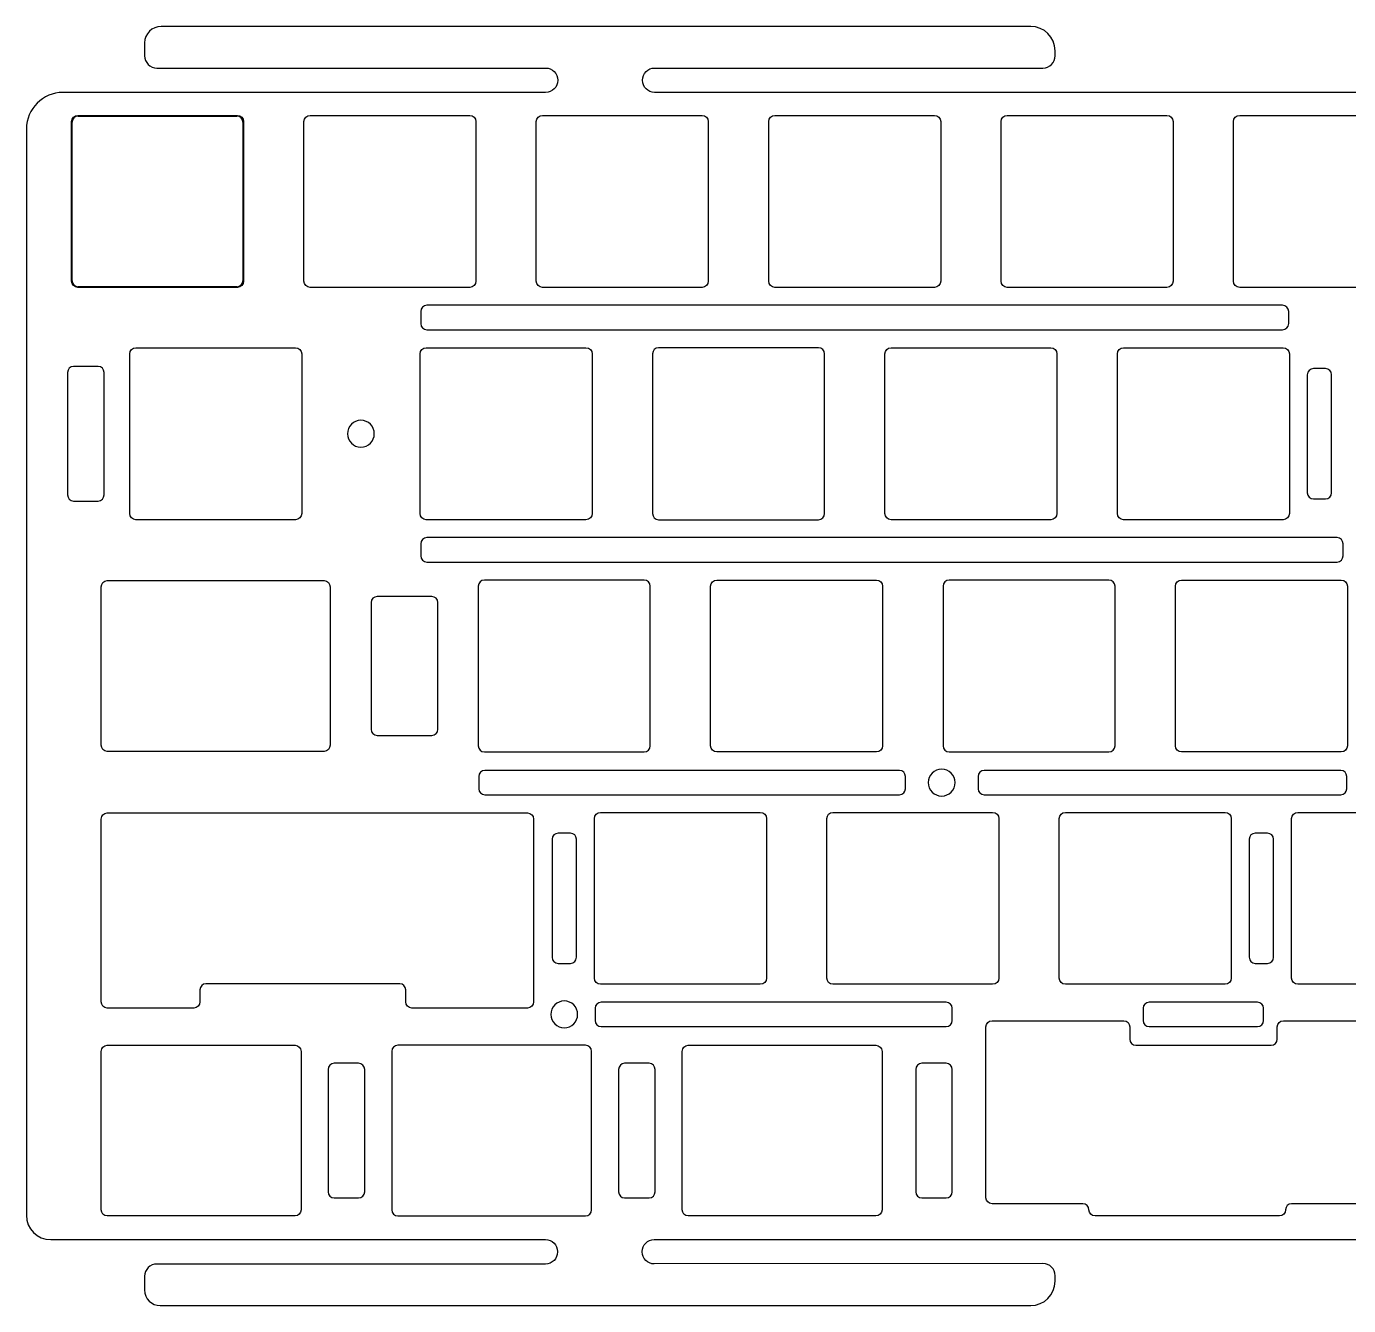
# Model space of a CAD drawing. Header units: inches. Extents: x -5 to 302, y -158 to -53.
# Drawn here: x -5.2 to 103.2, y -157.8 to -52.9 of the extents above; entities that cross this region are included whole.
import ezdxf

# ---------------------------------------------------------------- set-up
doc = ezdxf.new("R2010")
doc.units = ezdxf.units.IN
doc.header["$MEASUREMENT"] = 0
doc.layers.add('Layer 1', color=7, linetype='Continuous')

# ---------------------------------------------------------------- blocks, each defined once
blk = doc.blocks.new('block 3')
at = {"layer": 'Layer 1', "color": 7, "lineweight": 25, "true_color": 0xffffff}
blk.add_open_spline([(12.04, -74.24), (12.32, -74.24), (12.54, -74.01), (12.54, -73.74)], degree=3, dxfattribs=at)
blk = doc.blocks.new('block 4')
at = {"layer": 'Layer 1', "color": 7, "lineweight": 25, "true_color": 0xffffff}
blk.add_open_spline([(-1.46, -73.74), (-1.46, -74.01), (-1.23, -74.24), (-0.96, -74.24)], degree=3, dxfattribs=at)
blk = doc.blocks.new('block 5')
at = {"layer": 'Layer 1', "color": 7, "lineweight": 25, "true_color": 0xffffff}
blk.add_open_spline([(-0.96, -60.24), (-1.23, -60.24), (-1.46, -60.46), (-1.46, -60.74)], degree=3, dxfattribs=at)
blk = doc.blocks.new('block 6')
at = {"layer": 'Layer 1', "color": 7, "lineweight": 25, "true_color": 0xffffff}
blk.add_open_spline([(12.54, -60.74), (12.54, -60.46), (12.32, -60.24), (12.04, -60.24)], degree=3, dxfattribs=at)
blk = doc.blocks.new('block 7')
at = {"layer": 'Layer 1', "color": 7, "lineweight": 25, "true_color": 0xffffff}
blk.add_open_spline([(22.21, -85.19), (22.82, -85.19), (23.31, -85.68), (23.31, -86.29), (23.31, -86.9), (22.82, -87.39), (22.21, -87.39), (21.6, -87.39), (21.11, -86.9), (21.11, -86.29), (21.11, -85.68), (21.6, -85.19), (22.21, -85.19), (22.21, -85.19), (22.21, -85.19), (22.21, -85.19)], degree=3, knots=[0, 0, 0, 0, 1, 1, 1, 2, 2, 2, 3, 3, 3, 4, 4, 4, 5, 5, 5, 5], dxfattribs=at)
blk = doc.blocks.new('block 8')
at = {"layer": 'Layer 1', "color": 7, "lineweight": 25, "true_color": 0xffffff}
blk.add_open_spline([(38.88, -132.81), (39.49, -132.81), (39.98, -133.31), (39.98, -133.91), (39.98, -134.52), (39.49, -135.01), (38.88, -135.01), (38.27, -135.01), (37.78, -134.52), (37.78, -133.91), (37.78, -133.31), (38.27, -132.81), (38.88, -132.81), (38.88, -132.81), (38.88, -132.81), (38.88, -132.81)], degree=3, knots=[0, 0, 0, 0, 1, 1, 1, 2, 2, 2, 3, 3, 3, 4, 4, 4, 5, 5, 5, 5], dxfattribs=at)
blk = doc.blocks.new('block 14')
at = {"layer": 'Layer 1', "color": 7, "lineweight": 25, "true_color": 0xffffff}
blk.add_open_spline([(69.82, -113.8), (70.43, -113.8), (70.92, -114.29), (70.92, -114.9), (70.92, -115.5), (70.43, -116), (69.82, -116), (69.22, -116), (68.72, -115.5), (68.72, -114.9), (68.72, -114.29), (69.22, -113.8), (69.82, -113.8), (69.82, -113.8), (69.82, -113.8), (69.82, -113.8)], degree=3, knots=[0, 0, 0, 0, 1, 1, 1, 2, 2, 2, 3, 3, 3, 4, 4, 4, 5, 5, 5, 5], dxfattribs=at)
blk = doc.blocks.new('block 15')
at = {"layer": 'Layer 1', "color": 7, "lineweight": 25, "true_color": 0xffffff}
blk.add_lwpolyline([(12.04, -74.24), (-0.96, -74.24)], dxfattribs=at)
blk = doc.blocks.new('block 16')
at = {"layer": 'Layer 1', "color": 7, "lineweight": 25, "true_color": 0xffffff}
blk.add_lwpolyline([(-1.46, -73.74), (-1.46, -60.74)], dxfattribs=at)
blk = doc.blocks.new('block 17')
at = {"layer": 'Layer 1', "color": 7, "lineweight": 25, "true_color": 0xffffff}
blk.add_lwpolyline([(-0.96, -60.24), (12.04, -60.24)], dxfattribs=at)
blk = doc.blocks.new('block 18')
at = {"layer": 'Layer 1', "color": 7, "lineweight": 25, "true_color": 0xffffff}
blk.add_lwpolyline([(12.54, -60.74), (12.54, -73.74)], dxfattribs=at)
blk = doc.blocks.new('block 2')
at = {"layer": 'Layer 1', "color": 7, "lineweight": 25, "true_color": 0xffffff}
for points, knots in [([(287.88, -154.38), (288.44, -154.38), (288.89, -154.83), (288.88, -155.39), (288.88, -155.39), (288.86, -156.43), (288.86, -156.43), (288.86, -157.18), (288.26, -157.79), (287.51, -157.79), (287.51, -157.79), (286.45, -157.79), (286.45, -157.79), (286.45, -157.79), (283.54, -157.79), (283.54, -157.79), (283.54, -157.79), (237.18, -157.79), (237.18, -157.79), (237.18, -157.79), (231.08, -157.79), (231.08, -157.79), (231.08, -157.79), (218.42, -157.79), (218.42, -157.79), (217.31, -157.79), (216.42, -156.89), (216.42, -155.79), (216.42, -155.79), (216.42, -155.37), (216.42, -155.37), (216.42, -154.82), (216.86, -154.37), (217.42, -154.37), (217.42, -154.37), (248.22, -154.38), (248.22, -154.38), (248.77, -154.38), (249.21, -153.94), (249.21, -153.39), (249.21, -153.39), (249.21, -153.36), (249.21, -153.36), (249.21, -152.82), (248.77, -152.38), (248.22, -152.38), (248.22, -152.38), (153.42, -152.38), (153.42, -152.38), (152.88, -152.38), (152.44, -152.82), (152.44, -153.36), (152.44, -153.36), (152.44, -153.39), (152.44, -153.39), (152.44, -153.94), (152.88, -154.38), (153.42, -154.38), (153.42, -154.38), (186.62, -154.38), (186.62, -154.38), (187.17, -154.38), (187.62, -154.82), (187.62, -155.38), (187.62, -155.38), (187.62, -155.79), (187.62, -155.79), (187.62, -156.89), (186.73, -157.79), (185.62, -157.79), (185.62, -157.79), (180.53, -157.79), (180.53, -157.79), (180.53, -157.79), (176.42, -157.79), (176.42, -157.79), (176.42, -157.79), (125.06, -157.79), (125.06, -157.79), (125.06, -157.79), (118.29, -157.79), (118.29, -157.79), (118.29, -157.79), (112.32, -157.79), (112.32, -157.79), (111.21, -157.79), (110.32, -156.89), (110.32, -155.79), (110.32, -155.79), (110.32, -155.38), (110.32, -155.38), (110.32, -154.82), (110.76, -154.38), (111.32, -154.38), (111.32, -154.38), (144.42, -154.38), (144.42, -154.38), (144.98, -154.38), (145.43, -153.9), (145.4, -153.34), (145.4, -153.34), (145.4, -153.3), (145.4, -153.3), (145.37, -152.78), (144.93, -152.38), (144.41, -152.38), (144.41, -152.38), (46.26, -152.38), (46.26, -152.38), (45.71, -152.38), (45.27, -152.82), (45.27, -153.36), (45.27, -153.36), (45.27, -153.39), (45.27, -153.39), (45.27, -153.93), (45.71, -154.38), (46.26, -154.37), (46.26, -154.37), (78.12, -154.34), (78.12, -154.34), (78.67, -154.34), (79.12, -154.79), (79.12, -155.34), (79.12, -155.34), (79.12, -155.79), (79.12, -155.79), (79.12, -156.89), (78.23, -157.79), (77.12, -157.79), (77.12, -157.79), (71.84, -157.79), (71.84, -157.79), (71.84, -157.79), (69.29, -157.79), (69.29, -157.79), (69.29, -157.79), (18.93, -157.79), (18.93, -157.79), (18.93, -157.79), (13.51, -157.79), (13.51, -157.79), (13.51, -157.79), (5.76, -157.79), (5.76, -157.79), (5.05, -157.79), (4.48, -157.22), (4.48, -156.51), (4.48, -156.51), (4.48, -155.38), (4.48, -155.38), (4.48, -154.82), (4.93, -154.38), (5.48, -154.38), (5.48, -154.38), (37.35, -154.38), (37.35, -154.38), (37.89, -154.38), (38.33, -153.94), (38.33, -153.39), (38.33, -153.39), (38.33, -153.36), (38.33, -153.36), (38.33, -152.82), (37.89, -152.38), (37.35, -152.38), (37.35, -152.38), (2.48, -152.38), (2.48, -152.38), (2.48, -152.38), (-3.21, -152.38), (-3.21, -152.38), (-4.31, -152.38), (-5.21, -151.48), (-5.21, -150.38), (-5.21, -150.38), (-5.21, -61.3), (-5.21, -61.3), (-5.21, -59.65), (-3.86, -58.3), (-2.21, -58.3), (-2.21, -58.3), (37.35, -58.3), (37.35, -58.3), (37.9, -58.3), (38.35, -57.85), (38.35, -57.3), (38.35, -57.3), (38.35, -57.3), (38.35, -57.3), (38.35, -56.75), (37.9, -56.3), (37.35, -56.3), (37.35, -56.3), (5.48, -56.3), (5.48, -56.3), (4.93, -56.3), (4.48, -55.85), (4.48, -55.3), (4.48, -55.3), (4.48, -54.24), (4.48, -54.24), (4.48, -53.49), (5.09, -52.89), (5.83, -52.89), (5.83, -52.89), (5.83, -52.89), (5.83, -52.89), (5.83, -52.89), (16.45, -52.89), (16.45, -52.89), (16.45, -52.89), (18.93, -52.89), (18.93, -52.89), (18.93, -52.89), (69.29, -52.89), (69.29, -52.89), (69.29, -52.89), (69.29, -52.89), (69.29, -52.89), (69.29, -52.89), (71.4, -52.89), (71.4, -52.89), (71.4, -52.89), (77.12, -52.89), (77.12, -52.89), (78.23, -52.89), (79.12, -53.78), (79.12, -54.89), (79.12, -54.89), (79.12, -55.3), (79.12, -55.3), (79.12, -55.85), (78.67, -56.3), (78.12, -56.3), (78.12, -56.3), (46.29, -56.3), (46.29, -56.3), (45.74, -56.3), (45.29, -56.75), (45.29, -57.3), (45.29, -57.3), (45.29, -57.3), (45.29, -57.3), (45.29, -57.85), (45.74, -58.3), (46.29, -58.3), (46.29, -58.3), (144.52, -58.3), (144.52, -58.3), (145.07, -58.3), (145.52, -57.85), (145.52, -57.3), (145.52, -57.3), (145.52, -57.3), (145.52, -57.3), (145.52, -56.75), (145.07, -56.3), (144.52, -56.3), (144.52, -56.3), (111.32, -56.3), (111.32, -56.3), (110.76, -56.3), (110.32, -55.85), (110.32, -55.3), (110.32, -55.3), (110.32, -54.89), (110.32, -54.89), (110.32, -53.78), (111.21, -52.89), (112.32, -52.89), (112.32, -52.89), (119.84, -52.89), (119.84, -52.89), (119.84, -52.89), (125.06, -52.89), (125.06, -52.89), (125.06, -52.89), (176.42, -52.89), (176.42, -52.89), (176.42, -52.89), (179.23, -52.89), (179.23, -52.89), (179.23, -52.89), (185.62, -52.89), (185.62, -52.89), (186.73, -52.89), (187.62, -53.78), (187.62, -54.89), (187.62, -54.89), (187.62, -55.3), (187.62, -55.3), (187.62, -55.85), (187.17, -56.3), (186.62, -56.3), (186.62, -56.3), (153.46, -56.3), (153.46, -56.3), (152.9, -56.3), (152.46, -56.75), (152.46, -57.3), (152.46, -57.3), (152.46, -57.3), (152.46, -57.3), (152.46, -57.85), (152.9, -58.3), (153.46, -58.3), (153.46, -58.3), (248.46, -58.3), (248.46, -58.3), (249.02, -58.3), (249.46, -57.85), (249.46, -57.3), (249.46, -57.3), (249.46, -57.3), (249.46, -57.3), (249.46, -56.75), (249.02, -56.3), (248.46, -56.3), (248.46, -56.3), (217.42, -56.3), (217.42, -56.3), (216.86, -56.3), (216.42, -55.85), (216.42, -55.3), (216.42, -55.3), (216.42, -54.89), (216.42, -54.89), (216.42, -53.78), (217.31, -52.89), (218.42, -52.89), (218.42, -52.89), (229.08, -52.89), (229.08, -52.89), (229.08, -52.89), (237.18, -52.89), (237.18, -52.89), (237.18, -52.89), (280.24, -52.89), (280.24, -52.89), (280.24, -52.89), (281.33, -52.89), (281.33, -52.89), (281.33, -52.89), (287.86, -52.89), (287.86, -52.89), (288.41, -52.89), (288.86, -53.34), (288.86, -53.89), (288.86, -53.89), (288.86, -55.3), (288.86, -55.3), (288.86, -55.85), (288.41, -56.3), (287.86, -56.3), (287.86, -56.3), (257.04, -56.3), (257.04, -56.3), (256.49, -56.3), (256.04, -56.75), (256.04, -57.3), (256.04, -57.3), (256.04, -57.3), (256.04, -57.3), (256.04, -57.85), (256.49, -58.3), (257.04, -58.3), (257.04, -58.3), (299.04, -58.3), (299.04, -58.3), (300.7, -58.3), (302.04, -59.65), (302.04, -61.3), (302.04, -61.3), (302.04, -150.3), (302.04, -150.3), (302.04, -151.45), (301.11, -152.38), (299.97, -152.38), (299.97, -152.38), (257.13, -152.38), (257.13, -152.38), (256.59, -152.38), (256.15, -152.82), (256.15, -153.36), (256.15, -153.36), (256.15, -153.39), (256.15, -153.39), (256.15, -153.94), (256.59, -154.38), (257.13, -154.38), (257.13, -154.38), (287.88, -154.38), (287.88, -154.38)], [0, 0, 0, 0, 1, 1, 1, 2, 2, 2, 3, 3, 3, 4, 4, 4, 5, 5, 5, 6, 6, 6, 7, 7, 7, 8, 8, 8, 9, 9, 9, 10, 10, 10, 11, 11, 11, 12, 12, 12, 13, 13, 13, 14, 14, 14, 15, 15, 15, 16, 16, 16, 17, 17, 17, 18, 18, 18, 19, 19, 19, 20, 20, 20, 21, 21, 21, 22, 22, 22, 23, 23, 23, 24, 24, 24, 25, 25, 25, 26, 26, 26, 27, 27, 27, 28, 28, 28, 29, 29, 29, 30, 30, 30, 31, 31, 31, 32, 32, 32, 33, 33, 33, 34, 34, 34, 35, 35, 35, 36, 36, 36, 37, 37, 37, 38, 38, 38, 39, 39, 39, 40, 40, 40, 41, 41, 41, 42, 42, 42, 43, 43, 43, 44, 44, 44, 45, 45, 45, 46, 46, 46, 47, 47, 47, 48, 48, 48, 49, 49, 49, 50, 50, 50, 51, 51, 51, 52, 52, 52, 53, 53, 53, 54, 54, 54, 55, 55, 55, 56, 56, 56, 57, 57, 57, 58, 58, 58, 59, 59, 59, 60, 60, 60, 61, 61, 61, 62, 62, 62, 63, 63, 63, 64, 64, 64, 65, 65, 65, 66, 66, 66, 67, 67, 67, 68, 68, 68, 69, 69, 69, 70, 70, 70, 71, 71, 71, 72, 72, 72, 73, 73, 73, 74, 74, 74, 75, 75, 75, 76, 76, 76, 77, 77, 77, 78, 78, 78, 79, 79, 79, 80, 80, 80, 81, 81, 81, 82, 82, 82, 83, 83, 83, 84, 84, 84, 85, 85, 85, 86, 86, 86, 87, 87, 87, 88, 88, 88, 89, 89, 89, 90, 90, 90, 91, 91, 91, 92, 92, 92, 93, 93, 93, 94, 94, 94, 95, 95, 95, 96, 96, 96, 97, 97, 97, 98, 98, 98, 99, 99, 99, 100, 100, 100, 101, 101, 101, 102, 102, 102, 103, 103, 103, 104, 104, 104, 105, 105, 105, 106, 106, 106, 107, 107, 107, 108, 108, 108, 109, 109, 109, 110, 110, 110, 111, 111, 111, 112, 112, 112, 113, 113, 113, 114, 114, 114, 115, 115, 115, 116, 116, 116, 117, 117, 117, 118, 118, 118, 119, 119, 119, 120, 120, 120, 121, 121, 121, 122, 122, 122, 123, 123, 123, 124, 124, 124, 125, 125, 125, 126, 126, 126, 127, 127, 127, 128, 128, 128, 129, 129, 129, 130, 130, 130, 131, 131, 131, 131]), ([(12.09, -60.19), (12.09, -60.19), (-1, -60.19), (-1, -60.19), (-1.28, -60.19), (-1.51, -60.41), (-1.51, -60.69), (-1.51, -60.69), (-1.51, -73.79), (-1.51, -73.79), (-1.51, -74.06), (-1.28, -74.29), (-1, -74.29), (-1, -74.29), (12.09, -74.29), (12.09, -74.29), (12.37, -74.29), (12.59, -74.06), (12.59, -73.79), (12.59, -73.79), (12.59, -60.69), (12.59, -60.69), (12.59, -60.41), (12.37, -60.19), (12.09, -60.19)], [0, 0, 0, 0, 1, 1, 1, 2, 2, 2, 3, 3, 3, 4, 4, 4, 5, 5, 5, 6, 6, 6, 7, 7, 7, 8, 8, 8, 8]), ([(31.14, -60.19), (31.14, -60.19), (18.05, -60.19), (18.05, -60.19), (17.77, -60.19), (17.54, -60.41), (17.54, -60.69), (17.54, -60.69), (17.54, -73.79), (17.54, -73.79), (17.54, -74.06), (17.77, -74.29), (18.05, -74.29), (18.05, -74.29), (31.14, -74.29), (31.14, -74.29), (31.42, -74.29), (31.64, -74.06), (31.64, -73.79), (31.64, -73.79), (31.64, -60.69), (31.64, -60.69), (31.64, -60.41), (31.42, -60.19), (31.14, -60.19)], [0, 0, 0, 0, 1, 1, 1, 2, 2, 2, 3, 3, 3, 4, 4, 4, 5, 5, 5, 6, 6, 6, 7, 7, 7, 8, 8, 8, 8]), ([(50.19, -60.19), (50.19, -60.19), (37.1, -60.19), (37.1, -60.19), (36.82, -60.19), (36.59, -60.41), (36.59, -60.69), (36.59, -60.69), (36.59, -73.79), (36.59, -73.79), (36.59, -74.06), (36.82, -74.29), (37.1, -74.29), (37.1, -74.29), (50.19, -74.29), (50.19, -74.29), (50.47, -74.29), (50.69, -74.06), (50.69, -73.79), (50.69, -73.79), (50.69, -60.69), (50.69, -60.69), (50.69, -60.41), (50.47, -60.19), (50.19, -60.19)], [0, 0, 0, 0, 1, 1, 1, 2, 2, 2, 3, 3, 3, 4, 4, 4, 5, 5, 5, 6, 6, 6, 7, 7, 7, 8, 8, 8, 8]), ([(69.74, -73.79), (69.74, -73.79), (69.74, -60.69), (69.74, -60.69), (69.74, -60.41), (69.52, -60.19), (69.24, -60.19), (69.24, -60.19), (56.15, -60.19), (56.15, -60.19), (55.87, -60.19), (55.64, -60.41), (55.64, -60.69), (55.64, -60.69), (55.64, -73.79), (55.64, -73.79), (55.64, -74.06), (55.87, -74.29), (56.15, -74.29), (56.15, -74.29), (69.24, -74.29), (69.24, -74.29), (69.52, -74.29), (69.74, -74.06), (69.74, -73.79)], [0, 0, 0, 0, 1, 1, 1, 2, 2, 2, 3, 3, 3, 4, 4, 4, 5, 5, 5, 6, 6, 6, 7, 7, 7, 8, 8, 8, 8]), ([(88.79, -73.79), (88.79, -73.79), (88.79, -60.69), (88.79, -60.69), (88.79, -60.41), (88.57, -60.19), (88.29, -60.19), (88.29, -60.19), (75.2, -60.19), (75.2, -60.19), (74.92, -60.19), (74.69, -60.41), (74.69, -60.69), (74.69, -60.69), (74.69, -73.79), (74.69, -73.79), (74.69, -74.06), (74.92, -74.29), (75.2, -74.29), (75.2, -74.29), (88.29, -74.29), (88.29, -74.29), (88.57, -74.29), (88.79, -74.06), (88.79, -73.79)], [0, 0, 0, 0, 1, 1, 1, 2, 2, 2, 3, 3, 3, 4, 4, 4, 5, 5, 5, 6, 6, 6, 7, 7, 7, 8, 8, 8, 8]), ([(107.34, -60.19), (107.34, -60.19), (94.25, -60.19), (94.25, -60.19), (93.97, -60.19), (93.74, -60.41), (93.74, -60.69), (93.74, -60.69), (93.74, -73.79), (93.74, -73.79), (93.74, -74.06), (93.97, -74.29), (94.25, -74.29), (94.25, -74.29), (107.34, -74.29), (107.34, -74.29), (107.62, -74.29), (107.84, -74.06), (107.84, -73.79), (107.84, -73.79), (107.84, -60.69), (107.84, -60.69), (107.84, -60.41), (107.62, -60.19), (107.34, -60.19)], [0, 0, 0, 0, 1, 1, 1, 2, 2, 2, 3, 3, 3, 4, 4, 4, 5, 5, 5, 6, 6, 6, 7, 7, 7, 8, 8, 8, 8]), ([(97.77, -77.76), (97.77, -77.76), (27.62, -77.76), (27.62, -77.76), (27.34, -77.76), (27.12, -77.54), (27.12, -77.26), (27.12, -77.26), (27.12, -76.26), (27.12, -76.26), (27.12, -75.99), (27.34, -75.76), (27.62, -75.76), (27.62, -75.76), (97.77, -75.76), (97.77, -75.76), (98.04, -75.76), (98.27, -75.99), (98.27, -76.26), (98.27, -76.26), (98.27, -77.26), (98.27, -77.26), (98.27, -77.54), (98.04, -77.76), (97.77, -77.76)], [0, 0, 0, 0, 1, 1, 1, 2, 2, 2, 3, 3, 3, 4, 4, 4, 5, 5, 5, 6, 6, 6, 7, 7, 7, 8, 8, 8, 8]), ([(17.36, -92.84), (17.36, -92.84), (17.36, -79.74), (17.36, -79.74), (17.36, -79.46), (17.13, -79.24), (16.85, -79.24), (16.85, -79.24), (3.76, -79.24), (3.76, -79.24), (3.48, -79.24), (3.26, -79.46), (3.26, -79.74), (3.26, -79.74), (3.26, -92.84), (3.26, -92.84), (3.26, -93.11), (3.48, -93.34), (3.76, -93.34), (3.76, -93.34), (16.85, -93.34), (16.85, -93.34), (17.13, -93.34), (17.36, -93.11), (17.36, -92.84)], [0, 0, 0, 0, 1, 1, 1, 2, 2, 2, 3, 3, 3, 4, 4, 4, 5, 5, 5, 6, 6, 6, 7, 7, 7, 8, 8, 8, 8]), ([(40.66, -79.24), (40.66, -79.24), (27.57, -79.24), (27.57, -79.24), (27.29, -79.24), (27.07, -79.46), (27.07, -79.74), (27.07, -79.74), (27.07, -92.84), (27.07, -92.84), (27.07, -93.11), (27.29, -93.34), (27.57, -93.34), (27.57, -93.34), (40.66, -93.34), (40.66, -93.34), (40.94, -93.34), (41.17, -93.11), (41.17, -92.84), (41.17, -92.84), (41.17, -79.74), (41.17, -79.74), (41.17, -79.46), (40.94, -79.24), (40.66, -79.24)], [0, 0, 0, 0, 1, 1, 1, 2, 2, 2, 3, 3, 3, 4, 4, 4, 5, 5, 5, 6, 6, 6, 7, 7, 7, 8, 8, 8, 8]), ([(46.12, -79.74), (46.12, -79.46), (46.34, -79.24), (46.62, -79.24), (46.62, -79.24), (59.71, -79.24), (59.71, -79.24), (59.99, -79.24), (60.22, -79.46), (60.22, -79.74), (60.22, -79.74), (60.22, -92.84), (60.22, -92.84), (60.22, -93.11), (59.99, -93.34), (59.71, -93.34), (59.71, -93.34), (46.62, -93.34), (46.62, -93.34), (46.34, -93.34), (46.12, -93.11), (46.12, -92.84), (46.12, -92.84), (46.12, -79.74), (46.12, -79.74)], [0, 0, 0, 0, 1, 1, 1, 2, 2, 2, 3, 3, 3, 4, 4, 4, 5, 5, 5, 6, 6, 6, 7, 7, 7, 8, 8, 8, 8]), ([(79.27, -92.84), (79.27, -92.84), (79.27, -79.74), (79.27, -79.74), (79.27, -79.46), (79.04, -79.24), (78.76, -79.24), (78.76, -79.24), (65.67, -79.24), (65.67, -79.24), (65.39, -79.24), (65.17, -79.46), (65.17, -79.74), (65.17, -79.74), (65.17, -92.84), (65.17, -92.84), (65.17, -93.11), (65.39, -93.34), (65.67, -93.34), (65.67, -93.34), (78.76, -93.34), (78.76, -93.34), (79.04, -93.34), (79.27, -93.11), (79.27, -92.84)], [0, 0, 0, 0, 1, 1, 1, 2, 2, 2, 3, 3, 3, 4, 4, 4, 5, 5, 5, 6, 6, 6, 7, 7, 7, 8, 8, 8, 8]), ([(97.81, -79.24), (97.81, -79.24), (84.72, -79.24), (84.72, -79.24), (84.44, -79.24), (84.22, -79.46), (84.22, -79.74), (84.22, -79.74), (84.22, -92.84), (84.22, -92.84), (84.22, -93.11), (84.44, -93.34), (84.72, -93.34), (84.72, -93.34), (97.81, -93.34), (97.81, -93.34), (98.09, -93.34), (98.32, -93.11), (98.32, -92.84), (98.32, -92.84), (98.32, -79.74), (98.32, -79.74), (98.32, -79.46), (98.09, -79.24), (97.81, -79.24)], [0, 0, 0, 0, 1, 1, 1, 2, 2, 2, 3, 3, 3, 4, 4, 4, 5, 5, 5, 6, 6, 6, 7, 7, 7, 8, 8, 8, 8]), ([(0.66, -91.81), (0.66, -91.81), (-1.34, -91.81), (-1.34, -91.81), (-1.61, -91.81), (-1.84, -91.58), (-1.84, -91.31), (-1.84, -91.31), (-1.84, -81.27), (-1.84, -81.27), (-1.84, -81), (-1.61, -80.77), (-1.34, -80.77), (-1.34, -80.77), (0.66, -80.77), (0.66, -80.77), (0.94, -80.77), (1.16, -81), (1.16, -81.27), (1.16, -81.27), (1.16, -91.31), (1.16, -91.31), (1.16, -91.58), (0.94, -91.81), (0.66, -91.81)], [0, 0, 0, 0, 1, 1, 1, 2, 2, 2, 3, 3, 3, 4, 4, 4, 5, 5, 5, 6, 6, 6, 7, 7, 7, 8, 8, 8, 8]), ([(101.29, -91.63), (101.29, -91.63), (100.29, -91.63), (100.29, -91.63), (100.02, -91.63), (99.79, -91.41), (99.79, -91.13), (99.79, -91.13), (99.79, -81.45), (99.79, -81.45), (99.79, -81.17), (100.02, -80.95), (100.29, -80.95), (100.29, -80.95), (101.29, -80.95), (101.29, -80.95), (101.57, -80.95), (101.79, -81.17), (101.79, -81.45), (101.79, -81.45), (101.79, -91.13), (101.79, -91.13), (101.79, -91.41), (101.57, -91.63), (101.29, -91.63)], [0, 0, 0, 0, 1, 1, 1, 2, 2, 2, 3, 3, 3, 4, 4, 4, 5, 5, 5, 6, 6, 6, 7, 7, 7, 8, 8, 8, 8]), ([(102.23, -96.81), (102.23, -96.81), (27.62, -96.81), (27.62, -96.81), (27.34, -96.81), (27.12, -96.59), (27.12, -96.31), (27.12, -96.31), (27.12, -95.31), (27.12, -95.31), (27.12, -95.04), (27.34, -94.81), (27.62, -94.81), (27.62, -94.81), (102.23, -94.81), (102.23, -94.81), (102.51, -94.81), (102.73, -95.04), (102.73, -95.31), (102.73, -95.31), (102.73, -96.31), (102.73, -96.31), (102.73, -96.59), (102.51, -96.81), (102.23, -96.81)], [0, 0, 0, 0, 1, 1, 1, 2, 2, 2, 3, 3, 3, 4, 4, 4, 5, 5, 5, 6, 6, 6, 7, 7, 7, 8, 8, 8, 8]), ([(19.19, -98.34), (19.19, -98.34), (1.42, -98.34), (1.42, -98.34), (1.15, -98.34), (0.92, -98.56), (0.92, -98.84), (0.92, -98.84), (0.92, -111.84), (0.92, -111.84), (0.92, -112.11), (1.15, -112.34), (1.42, -112.34), (1.42, -112.34), (19.19, -112.34), (19.19, -112.34), (19.46, -112.34), (19.69, -112.11), (19.69, -111.84), (19.69, -111.84), (19.69, -98.84), (19.69, -98.84), (19.69, -98.56), (19.46, -98.34), (19.19, -98.34)], [0, 0, 0, 0, 1, 1, 1, 2, 2, 2, 3, 3, 3, 4, 4, 4, 5, 5, 5, 6, 6, 6, 7, 7, 7, 8, 8, 8, 8]), ([(31.83, -98.79), (31.83, -98.51), (32.06, -98.29), (32.33, -98.29), (32.33, -98.29), (45.43, -98.29), (45.43, -98.29), (45.71, -98.29), (45.93, -98.51), (45.93, -98.79), (45.93, -98.79), (45.93, -111.89), (45.93, -111.89), (45.93, -112.16), (45.71, -112.39), (45.43, -112.39), (45.43, -112.39), (32.33, -112.39), (32.33, -112.39), (32.06, -112.39), (31.83, -112.16), (31.83, -111.89), (31.83, -111.89), (31.83, -98.79), (31.83, -98.79)], [0, 0, 0, 0, 1, 1, 1, 2, 2, 2, 3, 3, 3, 4, 4, 4, 5, 5, 5, 6, 6, 6, 7, 7, 7, 8, 8, 8, 8]), ([(64.48, -98.29), (64.48, -98.29), (51.38, -98.29), (51.38, -98.29), (51.11, -98.29), (50.88, -98.51), (50.88, -98.79), (50.88, -98.79), (50.88, -111.89), (50.88, -111.89), (50.88, -112.16), (51.11, -112.39), (51.38, -112.39), (51.38, -112.39), (64.48, -112.39), (64.48, -112.39), (64.76, -112.39), (64.98, -112.16), (64.98, -111.89), (64.98, -111.89), (64.98, -98.79), (64.98, -98.79), (64.98, -98.51), (64.76, -98.29), (64.48, -98.29)], [0, 0, 0, 0, 1, 1, 1, 2, 2, 2, 3, 3, 3, 4, 4, 4, 5, 5, 5, 6, 6, 6, 7, 7, 7, 8, 8, 8, 8]), ([(69.93, -98.79), (69.93, -98.51), (70.16, -98.29), (70.43, -98.29), (70.43, -98.29), (83.53, -98.29), (83.53, -98.29), (83.81, -98.29), (84.03, -98.51), (84.03, -98.79), (84.03, -98.79), (84.03, -111.89), (84.03, -111.89), (84.03, -112.16), (83.81, -112.39), (83.53, -112.39), (83.53, -112.39), (70.43, -112.39), (70.43, -112.39), (70.16, -112.39), (69.93, -112.16), (69.93, -111.89), (69.93, -111.89), (69.93, -98.79), (69.93, -98.79)], [0, 0, 0, 0, 1, 1, 1, 2, 2, 2, 3, 3, 3, 4, 4, 4, 5, 5, 5, 6, 6, 6, 7, 7, 7, 8, 8, 8, 8]), ([(102.58, -98.29), (102.58, -98.29), (89.48, -98.29), (89.48, -98.29), (89.21, -98.29), (88.98, -98.51), (88.98, -98.79), (88.98, -98.79), (88.98, -111.89), (88.98, -111.89), (88.98, -112.16), (89.21, -112.39), (89.48, -112.39), (89.48, -112.39), (102.58, -112.39), (102.58, -112.39), (102.86, -112.39), (103.08, -112.16), (103.08, -111.89), (103.08, -111.89), (103.08, -98.79), (103.08, -98.79), (103.08, -98.51), (102.86, -98.29), (102.58, -98.29)], [0, 0, 0, 0, 1, 1, 1, 2, 2, 2, 3, 3, 3, 4, 4, 4, 5, 5, 5, 6, 6, 6, 7, 7, 7, 8, 8, 8, 8]), ([(28.03, -111.03), (28.03, -111.03), (23.54, -111.03), (23.54, -111.03), (23.27, -111.03), (23.04, -110.81), (23.04, -110.53), (23.04, -110.53), (23.04, -100.14), (23.04, -100.14), (23.04, -99.87), (23.27, -99.64), (23.54, -99.64), (23.54, -99.64), (28.03, -99.64), (28.03, -99.64), (28.3, -99.64), (28.53, -99.87), (28.53, -100.14), (28.53, -100.14), (28.53, -110.53), (28.53, -110.53), (28.53, -110.81), (28.3, -111.03), (28.03, -111.03)], [0, 0, 0, 0, 1, 1, 1, 2, 2, 2, 3, 3, 3, 4, 4, 4, 5, 5, 5, 6, 6, 6, 7, 7, 7, 8, 8, 8, 8]), ([(66.35, -115.9), (66.35, -115.9), (32.38, -115.9), (32.38, -115.9), (32.1, -115.9), (31.88, -115.67), (31.88, -115.4), (31.88, -115.4), (31.88, -114.4), (31.88, -114.4), (31.88, -114.12), (32.1, -113.9), (32.38, -113.9), (32.38, -113.9), (66.35, -113.9), (66.35, -113.9), (66.63, -113.9), (66.85, -114.12), (66.85, -114.4), (66.85, -114.4), (66.85, -115.4), (66.85, -115.4), (66.85, -115.67), (66.63, -115.9), (66.35, -115.9)], [0, 0, 0, 0, 1, 1, 1, 2, 2, 2, 3, 3, 3, 4, 4, 4, 5, 5, 5, 6, 6, 6, 7, 7, 7, 8, 8, 8, 8]), ([(102.53, -115.9), (102.53, -115.9), (73.3, -115.9), (73.3, -115.9), (73.03, -115.9), (72.8, -115.67), (72.8, -115.4), (72.8, -115.4), (72.8, -114.4), (72.8, -114.4), (72.8, -114.12), (73.03, -113.9), (73.3, -113.9), (73.3, -113.9), (102.53, -113.9), (102.53, -113.9), (102.81, -113.9), (103.03, -114.12), (103.03, -114.4), (103.03, -114.4), (103.03, -115.4), (103.03, -115.4), (103.03, -115.67), (102.81, -115.9), (102.53, -115.9)], [0, 0, 0, 0, 1, 1, 1, 2, 2, 2, 3, 3, 3, 4, 4, 4, 5, 5, 5, 6, 6, 6, 7, 7, 7, 8, 8, 8, 8]), ([(36.36, -132.89), (36.36, -132.89), (36.36, -117.89), (36.36, -117.89), (36.36, -117.61), (36.13, -117.39), (35.86, -117.39), (35.86, -117.39), (1.42, -117.39), (1.42, -117.39), (1.15, -117.39), (0.92, -117.61), (0.92, -117.89), (0.92, -117.89), (0.92, -132.89), (0.92, -132.89), (0.92, -133.16), (1.15, -133.39), (1.42, -133.39), (1.42, -133.39), (8.51, -133.39), (8.51, -133.39), (8.79, -133.39), (9.01, -133.16), (9.01, -132.89), (9.01, -132.89), (9.01, -131.89), (9.01, -131.89), (9.01, -131.61), (9.24, -131.39), (9.51, -131.39), (9.51, -131.39), (25.39, -131.39), (25.39, -131.39), (25.66, -131.39), (25.89, -131.61), (25.89, -131.89), (25.89, -131.89), (25.89, -132.89), (25.89, -132.89), (25.89, -133.16), (26.11, -133.39), (26.39, -133.39), (26.39, -133.39), (35.86, -133.39), (35.86, -133.39), (36.13, -133.39), (36.36, -133.16), (36.36, -132.89)], [0, 0, 0, 0, 1, 1, 1, 2, 2, 2, 3, 3, 3, 4, 4, 4, 5, 5, 5, 6, 6, 6, 7, 7, 7, 8, 8, 8, 9, 9, 9, 10, 10, 10, 11, 11, 11, 12, 12, 12, 13, 13, 13, 14, 14, 14, 15, 15, 15, 16, 16, 16, 16]), ([(55.46, -130.94), (55.46, -130.94), (55.46, -117.84), (55.46, -117.84), (55.46, -117.56), (55.23, -117.34), (54.95, -117.34), (54.95, -117.34), (41.86, -117.34), (41.86, -117.34), (41.58, -117.34), (41.36, -117.56), (41.36, -117.84), (41.36, -117.84), (41.36, -130.94), (41.36, -130.94), (41.36, -131.21), (41.58, -131.44), (41.86, -131.44), (41.86, -131.44), (54.95, -131.44), (54.95, -131.44), (55.23, -131.44), (55.46, -131.21), (55.46, -130.94)], [0, 0, 0, 0, 1, 1, 1, 2, 2, 2, 3, 3, 3, 4, 4, 4, 5, 5, 5, 6, 6, 6, 7, 7, 7, 8, 8, 8, 8]), ([(74, -117.34), (74, -117.34), (60.91, -117.34), (60.91, -117.34), (60.63, -117.34), (60.41, -117.56), (60.41, -117.84), (60.41, -117.84), (60.41, -130.94), (60.41, -130.94), (60.41, -131.21), (60.63, -131.44), (60.91, -131.44), (60.91, -131.44), (74, -131.44), (74, -131.44), (74.28, -131.44), (74.51, -131.21), (74.51, -130.94), (74.51, -130.94), (74.51, -117.84), (74.51, -117.84), (74.51, -117.56), (74.28, -117.34), (74, -117.34)], [0, 0, 0, 0, 1, 1, 1, 2, 2, 2, 3, 3, 3, 4, 4, 4, 5, 5, 5, 6, 6, 6, 7, 7, 7, 8, 8, 8, 8]), ([(93.56, -130.94), (93.56, -130.94), (93.56, -117.84), (93.56, -117.84), (93.56, -117.56), (93.33, -117.34), (93.05, -117.34), (93.05, -117.34), (79.96, -117.34), (79.96, -117.34), (79.68, -117.34), (79.46, -117.56), (79.46, -117.84), (79.46, -117.84), (79.46, -130.94), (79.46, -130.94), (79.46, -131.21), (79.68, -131.44), (79.96, -131.44), (79.96, -131.44), (93.05, -131.44), (93.05, -131.44), (93.33, -131.44), (93.56, -131.21), (93.56, -130.94)], [0, 0, 0, 0, 1, 1, 1, 2, 2, 2, 3, 3, 3, 4, 4, 4, 5, 5, 5, 6, 6, 6, 7, 7, 7, 8, 8, 8, 8]), ([(112.61, -130.94), (112.61, -130.94), (112.61, -117.84), (112.61, -117.84), (112.61, -117.56), (112.38, -117.34), (112.1, -117.34), (112.1, -117.34), (99.01, -117.34), (99.01, -117.34), (98.73, -117.34), (98.51, -117.56), (98.51, -117.84), (98.51, -117.84), (98.51, -130.94), (98.51, -130.94), (98.51, -131.21), (98.73, -131.44), (99.01, -131.44), (99.01, -131.44), (112.1, -131.44), (112.1, -131.44), (112.38, -131.44), (112.61, -131.21), (112.61, -130.94)], [0, 0, 0, 0, 1, 1, 1, 2, 2, 2, 3, 3, 3, 4, 4, 4, 5, 5, 5, 6, 6, 6, 7, 7, 7, 8, 8, 8, 8]), ([(39.38, -129.73), (39.38, -129.73), (38.38, -129.73), (38.38, -129.73), (38.1, -129.73), (37.88, -129.51), (37.88, -129.23), (37.88, -129.23), (37.88, -119.55), (37.88, -119.55), (37.88, -119.27), (38.1, -119.05), (38.38, -119.05), (38.38, -119.05), (39.38, -119.05), (39.38, -119.05), (39.66, -119.05), (39.88, -119.27), (39.88, -119.55), (39.88, -119.55), (39.88, -129.23), (39.88, -129.23), (39.88, -129.51), (39.66, -129.73), (39.38, -129.73)], [0, 0, 0, 0, 1, 1, 1, 2, 2, 2, 3, 3, 3, 4, 4, 4, 5, 5, 5, 6, 6, 6, 7, 7, 7, 8, 8, 8, 8]), ([(96.53, -129.73), (96.53, -129.73), (95.53, -129.73), (95.53, -129.73), (95.25, -129.73), (95.03, -129.51), (95.03, -129.23), (95.03, -129.23), (95.03, -119.55), (95.03, -119.55), (95.03, -119.27), (95.25, -119.05), (95.53, -119.05), (95.53, -119.05), (96.53, -119.05), (96.53, -119.05), (96.81, -119.05), (97.03, -119.27), (97.03, -119.55), (97.03, -119.55), (97.03, -129.23), (97.03, -129.23), (97.03, -129.51), (96.81, -129.73), (96.53, -129.73)], [0, 0, 0, 0, 1, 1, 1, 2, 2, 2, 3, 3, 3, 4, 4, 4, 5, 5, 5, 6, 6, 6, 7, 7, 7, 8, 8, 8, 8]), ([(70.19, -134.91), (70.19, -134.91), (41.91, -134.91), (41.91, -134.91), (41.63, -134.91), (41.41, -134.69), (41.41, -134.41), (41.41, -134.41), (41.41, -133.41), (41.41, -133.41), (41.41, -133.14), (41.63, -132.91), (41.91, -132.91), (41.91, -132.91), (70.19, -132.91), (70.19, -132.91), (70.47, -132.91), (70.69, -133.14), (70.69, -133.41), (70.69, -133.41), (70.69, -134.41), (70.69, -134.41), (70.69, -134.69), (70.47, -134.91), (70.19, -134.91)], [0, 0, 0, 0, 1, 1, 1, 2, 2, 2, 3, 3, 3, 4, 4, 4, 5, 5, 5, 6, 6, 6, 7, 7, 7, 8, 8, 8, 8]), ([(95.71, -134.91), (95.71, -134.91), (86.83, -134.91), (86.83, -134.91), (86.55, -134.91), (86.33, -134.69), (86.33, -134.41), (86.33, -134.41), (86.33, -133.41), (86.33, -133.41), (86.33, -133.14), (86.55, -132.91), (86.83, -132.91), (86.83, -132.91), (95.71, -132.91), (95.71, -132.91), (95.98, -132.91), (96.21, -133.14), (96.21, -133.41), (96.21, -133.41), (96.21, -134.41), (96.21, -134.41), (96.21, -134.69), (95.98, -134.91), (95.71, -134.91)], [0, 0, 0, 0, 1, 1, 1, 2, 2, 2, 3, 3, 3, 4, 4, 4, 5, 5, 5, 6, 6, 6, 7, 7, 7, 8, 8, 8, 8]), ([(103.83, -134.44), (103.83, -134.44), (97.83, -134.44), (97.83, -134.44), (97.55, -134.44), (97.33, -134.66), (97.33, -134.94), (97.33, -134.94), (97.33, -135.94), (97.33, -135.94), (97.33, -136.21), (97.1, -136.44), (96.83, -136.44), (96.83, -136.44), (85.74, -136.44), (85.74, -136.44), (85.47, -136.44), (85.24, -136.21), (85.24, -135.94), (85.24, -135.94), (85.24, -134.94), (85.24, -134.94), (85.24, -134.66), (85.02, -134.44), (84.74, -134.44), (84.74, -134.44), (73.95, -134.44), (73.95, -134.44), (73.67, -134.44), (73.45, -134.66), (73.45, -134.94), (73.45, -134.94), (73.45, -148.94), (73.45, -148.94), (73.45, -149.21), (73.67, -149.44), (73.95, -149.44), (73.95, -149.44), (81.39, -149.44), (81.39, -149.44), (81.66, -149.44), (81.89, -149.66), (81.89, -149.94), (81.89, -149.94), (81.89, -149.94), (81.89, -149.94), (81.89, -150.21), (82.11, -150.44), (82.39, -150.44), (82.39, -150.44), (97.51, -150.44), (97.51, -150.44), (97.78, -150.44), (98.01, -150.21), (98.01, -149.94), (98.01, -149.94), (98.01, -149.94), (98.01, -149.94), (98.01, -149.66), (98.23, -149.44), (98.51, -149.44), (98.51, -149.44), (103.83, -149.44), (103.83, -149.44), (104.1, -149.44), (104.33, -149.21), (104.33, -148.94), (104.33, -148.94), (104.33, -134.94), (104.33, -134.94), (104.33, -134.66), (104.1, -134.44), (103.83, -134.44)], [0, 0, 0, 0, 1, 1, 1, 2, 2, 2, 3, 3, 3, 4, 4, 4, 5, 5, 5, 6, 6, 6, 7, 7, 7, 8, 8, 8, 9, 9, 9, 10, 10, 10, 11, 11, 11, 12, 12, 12, 13, 13, 13, 14, 14, 14, 15, 15, 15, 16, 16, 16, 17, 17, 17, 18, 18, 18, 19, 19, 19, 20, 20, 20, 21, 21, 21, 22, 22, 22, 23, 23, 23, 24, 24, 24, 24]), ([(17.31, -149.94), (17.31, -149.94), (17.31, -136.94), (17.31, -136.94), (17.31, -136.66), (17.08, -136.44), (16.81, -136.44), (16.81, -136.44), (1.42, -136.44), (1.42, -136.44), (1.15, -136.44), (0.92, -136.66), (0.92, -136.94), (0.92, -136.94), (0.92, -149.94), (0.92, -149.94), (0.92, -150.21), (1.15, -150.44), (1.42, -150.44), (1.42, -150.44), (16.81, -150.44), (16.81, -150.44), (17.08, -150.44), (17.31, -150.21), (17.31, -149.94)], [0, 0, 0, 0, 1, 1, 1, 2, 2, 2, 3, 3, 3, 4, 4, 4, 5, 5, 5, 6, 6, 6, 7, 7, 7, 8, 8, 8, 8]), ([(24.74, -136.94), (24.74, -136.66), (24.96, -136.44), (25.24, -136.44), (25.24, -136.44), (40.62, -136.44), (40.62, -136.44), (40.89, -136.44), (41.12, -136.66), (41.12, -136.94), (41.12, -136.94), (41.12, -149.94), (41.12, -149.94), (41.12, -150.21), (40.89, -150.44), (40.62, -150.44), (40.62, -150.44), (25.24, -150.44), (25.24, -150.44), (24.96, -150.44), (24.74, -150.21), (24.74, -149.94), (24.74, -149.94), (24.74, -136.94), (24.74, -136.94)], [0, 0, 0, 0, 1, 1, 1, 2, 2, 2, 3, 3, 3, 4, 4, 4, 5, 5, 5, 6, 6, 6, 7, 7, 7, 8, 8, 8, 8]), ([(64.43, -136.44), (64.43, -136.44), (49.05, -136.44), (49.05, -136.44), (48.77, -136.44), (48.55, -136.66), (48.55, -136.94), (48.55, -136.94), (48.55, -149.94), (48.55, -149.94), (48.55, -150.21), (48.77, -150.44), (49.05, -150.44), (49.05, -150.44), (64.43, -150.44), (64.43, -150.44), (64.71, -150.44), (64.93, -150.21), (64.93, -149.94), (64.93, -149.94), (64.93, -136.94), (64.93, -136.94), (64.93, -136.66), (64.71, -136.44), (64.43, -136.44)], [0, 0, 0, 0, 1, 1, 1, 2, 2, 2, 3, 3, 3, 4, 4, 4, 5, 5, 5, 6, 6, 6, 7, 7, 7, 8, 8, 8, 8]), ([(22.02, -148.96), (22.02, -148.96), (20.02, -148.96), (20.02, -148.96), (19.75, -148.96), (19.52, -148.73), (19.52, -148.46), (19.52, -148.46), (19.52, -138.42), (19.52, -138.42), (19.52, -138.15), (19.75, -137.92), (20.02, -137.92), (20.02, -137.92), (22.02, -137.92), (22.02, -137.92), (22.3, -137.92), (22.52, -138.15), (22.52, -138.42), (22.52, -138.42), (22.52, -148.46), (22.52, -148.46), (22.52, -148.73), (22.3, -148.96), (22.02, -148.96)], [0, 0, 0, 0, 1, 1, 1, 2, 2, 2, 3, 3, 3, 4, 4, 4, 5, 5, 5, 6, 6, 6, 7, 7, 7, 8, 8, 8, 8]), ([(45.83, -148.96), (45.83, -148.96), (43.83, -148.96), (43.83, -148.96), (43.56, -148.96), (43.33, -148.73), (43.33, -148.46), (43.33, -148.46), (43.33, -138.42), (43.33, -138.42), (43.33, -138.15), (43.56, -137.92), (43.83, -137.92), (43.83, -137.92), (45.83, -137.92), (45.83, -137.92), (46.11, -137.92), (46.33, -138.15), (46.33, -138.42), (46.33, -138.42), (46.33, -148.46), (46.33, -148.46), (46.33, -148.73), (46.11, -148.96), (45.83, -148.96)], [0, 0, 0, 0, 1, 1, 1, 2, 2, 2, 3, 3, 3, 4, 4, 4, 5, 5, 5, 6, 6, 6, 7, 7, 7, 8, 8, 8, 8]), ([(70.19, -148.96), (70.19, -148.96), (68.19, -148.96), (68.19, -148.96), (67.91, -148.96), (67.69, -148.73), (67.69, -148.46), (67.69, -148.46), (67.69, -138.42), (67.69, -138.42), (67.69, -138.15), (67.91, -137.92), (68.19, -137.92), (68.19, -137.92), (70.19, -137.92), (70.19, -137.92), (70.47, -137.92), (70.69, -138.15), (70.69, -138.42), (70.69, -138.42), (70.69, -148.46), (70.69, -148.46), (70.69, -148.73), (70.47, -148.96), (70.19, -148.96)], [0, 0, 0, 0, 1, 1, 1, 2, 2, 2, 3, 3, 3, 4, 4, 4, 5, 5, 5, 6, 6, 6, 7, 7, 7, 8, 8, 8, 8])]:
    blk.add_open_spline(points, degree=3, knots=knots, dxfattribs=at)
at = {"layer": 'Layer 1'}
for name in ['block 5', 'block 17', 'block 6', 'block 16', 'block 18', 'block 4', 'block 15', 'block 3', 'block 7', 'block 14', 'block 8']:
    blk.add_blockref(name, (0, 0), dxfattribs=at)

msp = doc.modelspace()

# ---------------------------------------------------------------- block references
at = {"layer": 'Layer 1'}
msp.add_blockref('block 2', (0, 0), dxfattribs=at)

doc.saveas('drawing.dxf')
